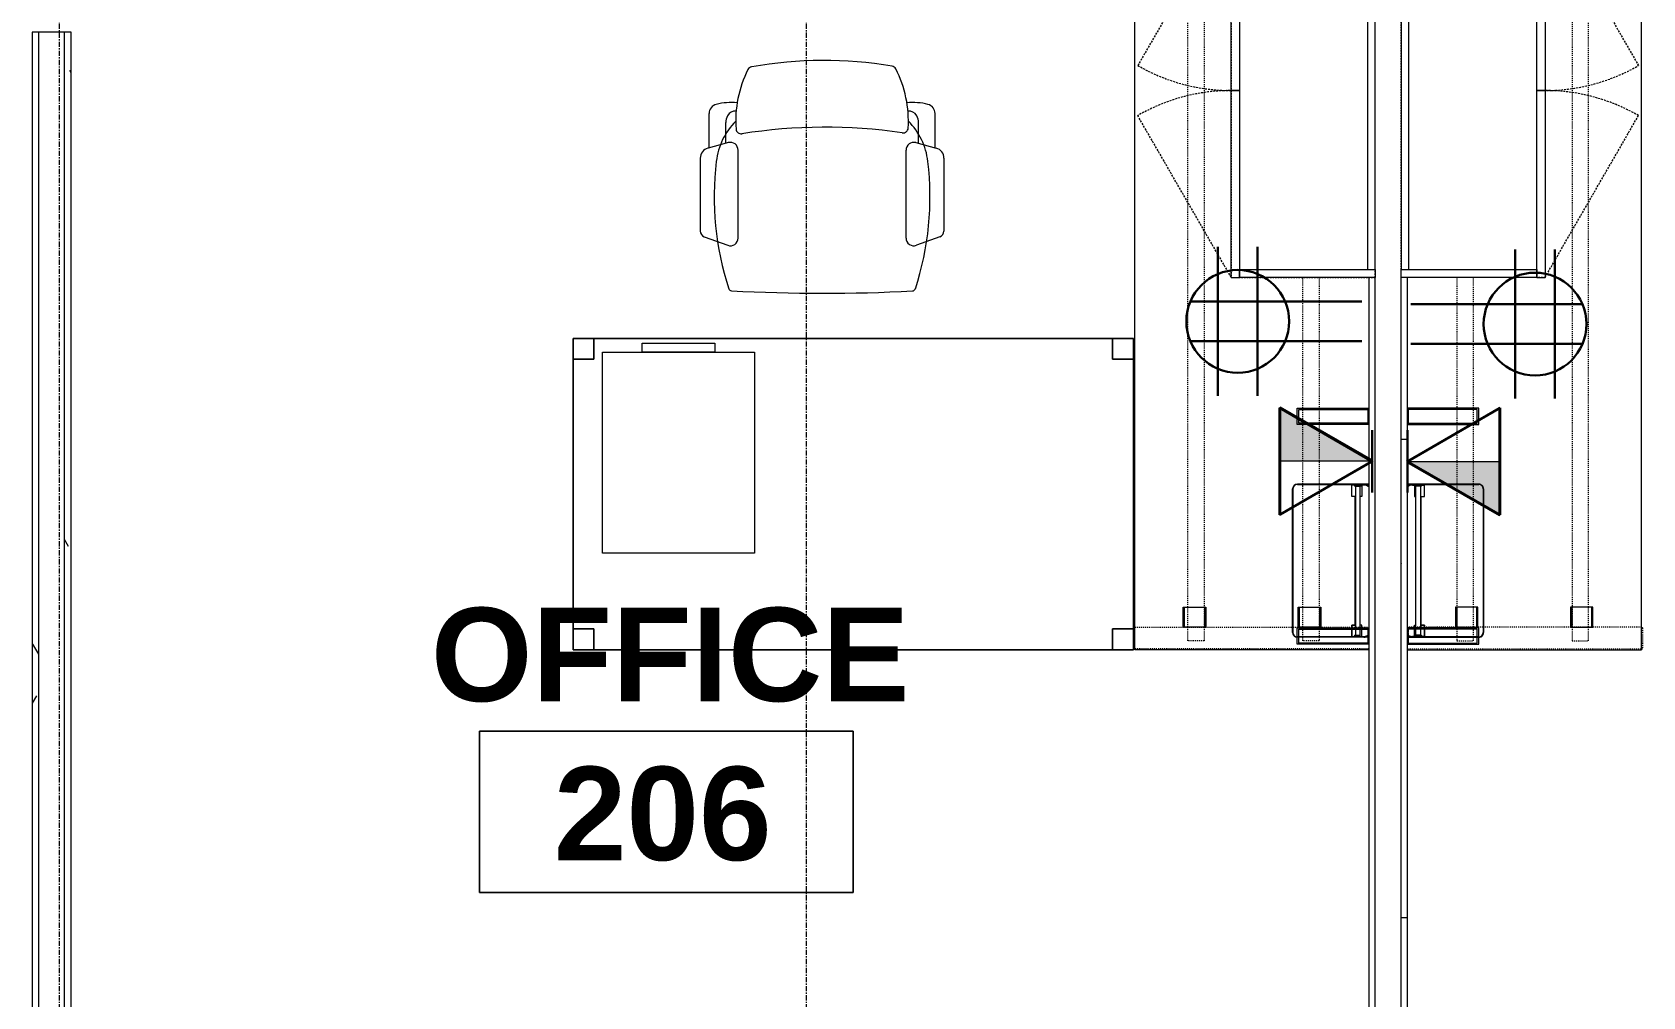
# Model space of a CAD drawing. Header units: inches. Extents: x 29752 to 31446, y 4278 to 5722.
# Drawn here: x 30841.7 to 30996.9, y 5506.6 to 5599.6 of the extents above; entities that cross this region are included whole.
import ezdxf

# ---------------------------------------------------------------- set-up
doc = ezdxf.new("R2010")
doc.units = ezdxf.units.IN
doc.header["$MEASUREMENT"] = 0
for name, pattern in [('Dash', [0.25, 0.125, -0.125]), ('Grid Line 1_2_', [0.875, 0.5, -0.125, 0.125, -0.125]), ('Hidden', [0.28125, 0.1875, -0.09375]), ('Overhead', [0.15625, 0.09375, -0.0625])]:
    doc.linetypes.add(name, pattern=pattern)
for name, color, linetype, lineweight in [('A-ANNO-NOTE', 131, 'Continuous', 30), ('A-AREA-IDEN', 2, 'Continuous', 9), ('A-WALL', 113, 'Continuous', 13), ('A-WALL-PATT', 111, 'Continuous', 13), ('I-FURN', 30, 'Continuous', 9), ('I-FURN-PNLS', 30, 'Continuous', 9), ('I-WALL', 2, 'Continuous', 13), ('Q-CASE', 31, 'Continuous', 9), ('Q-CASE-HDLN', 31, 'Dash', 9), ('S-GRID', 1, 'Continuous', 9)]:
    doc.layers.add(name, color=color, linetype=linetype, lineweight=lineweight)
doc.styles.add('Swis721 Lt BT_B', font='', dxfattribs={"height": 9})
doc.styles.get('Swis721 Lt BT_B').set_extended_font_data('Swis721 Lt BT', bold=True)
pattern_1 = [(0, (0, 0), (30.72, 7.68), [1.267, -21.773, 1.267, -21.773, -122.88]), (0, (0, 0), (30.72, 7.68), [-46.08, 1.267, -44.813, 1.267, -21.773, -53.76]), (0, (0, 0), (30.72, 7.68), [-115.2, 1.267, -14.093, 1.267, -37.133]), (120, (11.52, 3.84), (-22.0110751, 22.7643004), [1.267, -21.773, 1.267, -21.773, -122.88]), (120, (11.52, 3.84), (-22.0110751, 22.7643004), [-46.08, 1.267, -44.813, 1.267, -21.773, -53.76]), (120, (11.52, 3.84), (-22.0110751, 22.7643004), [-115.2, 1.267, -14.093, 1.267, -37.133]), (240, (15.36, 19.2), (-8.7089249, -30.4443004), [1.267, -21.773, 1.267, -21.773, -122.88]), (240, (15.36, 19.2), (-8.7089249, -30.4443004), [-46.08, 1.267, -44.813, 1.267, -21.773, -53.76]), (240, (15.36, 19.2), (-8.7089249, -30.4443004), [-115.2, 1.267, -14.093, 1.267, -37.133])]

# ---------------------------------------------------------------- blocks, each defined once
blk = doc.blocks.new('HermanMiller_LayoutStudio_GNTRF_PrimaryWorkSurfaceRectangularFlashGap - Lam 24D 72W Non-Sliding-5842112-FIRST FLOOR POWER _ SIGNAL')
at = {"layer": 'I-FURN-PNLS'}
for p, q in [((-15.75, 11.07), (-15.75, -11.47)), ((56.13, -11.47), (56.13, -2.18)), ((-15.75, -11.47), (56.13, -11.47))]:
    blk.add_line(p, q, dxfattribs=at)
blk = doc.blocks.new('HermanMiller_LayoutStudio_GNBR_BeamsRectangularPrimary - 72W for 24D-5806223-FIRST FLOOR POWER _ SIGNAL')
at = {"layer": 'I-FURN-PNLS', "linetype": 'Overhead'}
for p, q in [((1.2, -6.1), (0.87, -6.1)), ((0.87, -6.1), (0.87, -7.68)), ((1.99, -6.1), (1.23, -6.1)), ((2.1, -6.1), (1.99, -6.1)), ((2.17, -6.1), (2.1, -6.1)), ((4.11, -6.1), (2.17, -6.1)), ((15.92, -6.1), (4.11, -6.1)), ((21.71, -6.1), (15.95, -6.1)), ((21.82, -6.1), (21.71, -6.1)), ((23.16, -6.1), (21.82, -6.1)), ((23.28, -6.1), (23.16, -6.1)), ((35.88, -6.1), (23.28, -6.1)), ((0.87, -7.68), (1.2, -7.68)), ((1.23, -7.68), (1.99, -7.68)), ((1.99, -7.68), (2.1, -7.68)), ((2.1, -7.68), (2.17, -7.68)), ((2.17, -7.68), (4.11, -7.68)), ((4.11, -7.68), (15.92, -7.68)), ((15.95, -7.68), (21.71, -7.68)), ((21.71, -7.68), (21.82, -7.68)), ((21.82, -7.68), (23.16, -7.68)), ((23.16, -7.68), (23.28, -7.68)), ((23.28, -7.68), (35.88, -7.68)), ((2.17, -17.19), (0.87, -17.19)), ((0.87, -17.19), (0.87, -18.76)), ((4.11, -17.19), (2.17, -17.19)), ((69.71, -17.19), (4.11, -17.19)), ((71.02, -17.19), (69.71, -17.19)), ((71.02, -18.76), (71.02, -17.19)), ((0.87, -18.76), (2.17, -18.76)), ((2.17, -18.76), (4.11, -18.76)), ((4.11, -18.76), (67.77, -18.76)), ((67.77, -18.76), (69.1, -18.76)), ((69.11, -18.76), (69.71, -18.76)), ((69.71, -18.76), (71.02, -18.76))]:
    blk.add_line(p, q, dxfattribs=at)
blk = doc.blocks.new('HermanMiller_ThrivePortfolio_YT310_ShelfBackdrop - Shelf Backdrop 7H 15W-5806130-FIRST FLOOR POWER _ SIGNAL')
at = {"layer": 'I-FURN-PNLS'}
for p, q in [((9.01, 13.23), (9.01, 12.07)), ((9.09, 12.07), (9.09, 13.23)), ((9.09, 13.03), (10.19, 13.03)), ((9.09, 12.88), (23.56, 12.88)), ((9.22, 12.43), (9.22, 12.88)), ((23.56, 12.43), (9.22, 12.43)), ((10.19, 13.03), (10.19, 12.88)), ((10.19, 12.43), (10.19, 12.07)), ((22.58, 13.03), (22.58, 12.88)), ((23.68, 13.03), (22.58, 13.03)), ((23.56, 12.43), (23.56, 12.88)), ((23.68, 13.23), (23.68, 12.07)), ((23.76, 12.07), (23.76, 13.23)), ((9.01, 12.07), (10.19, 12.07)), ((10.19, 12.07), (9.09, 12.07)), ((10.19, 12.07), (10.19, 12.39)), ((10.19, 12.39), (22.58, 12.39)), ((22.58, 12.39), (22.58, 12.07)), ((22.58, 12.07), (23.76, 12.07)), ((23.68, 12.07), (23.76, 12.07))]:
    blk.add_line(p, q, dxfattribs=at)
for centre, radius, start, end in [((9.81, 13.23), 0.8, 144.4468, 180), ((9.81, 13.23), 0.72, 139.223, 180), ((9.09, 12.43), 0.125, 270, 0), ((22.96, 13.23), 0.72, 0, 40.777), ((23.68, 12.88), 0.125, 90, 180), ((23.68, 12.43), 0.125, 180, 270), ((22.96, 13.23), 0.8, 360, 35.5532)]:
    blk.add_arc(centre, radius, start, end, dxfattribs=at)
blk = doc.blocks.new('HermanMiller_ThrivePortfolio_YT300_Shelf - Surface Clamp No Backdrop Shelf Liner 4H 15W 8D-5842113-FIRST FLOOR POWER _ SIGNAL')
at = {"layer": 'I-FURN-PNLS'}
for p, q in [((14.98, 33.77), (14.98, 33.42)), ((14.98, 33.42), (14.98, 33.77)), ((14.98, 33.42), (14.98, 33.77)), ((14.98, 33.42), (14.98, 32.26)), ((14.98, 32.26), (14.98, 33.42)), ((14.98, 32.26), (14.98, 33.42)), ((15.01, 33.63), (15.01, 33.77)), ((15.01, 33.77), (15.01, 33.63)), ((15.01, 33.63), (15.01, 33.77)), ((15.01, 33.53), (15.01, 33.63)), ((15.01, 33.63), (15.01, 33.53)), ((15.01, 33.53), (15.01, 33.63)), ((15.01, 32.27), (15.01, 33.45)), ((15.01, 33.45), (15.01, 32.27)), ((15.01, 32.27), (15.01, 33.45)), ((29.7, 33.77), (29.7, 33.63)), ((29.7, 33.63), (29.7, 33.77)), ((29.7, 33.77), (29.7, 33.63)), ((29.7, 33.63), (29.7, 33.53)), ((29.7, 33.53), (29.7, 33.63)), ((29.7, 33.63), (29.7, 33.53)), ((29.7, 33.45), (29.7, 32.27)), ((29.7, 32.27), (29.7, 33.45)), ((29.7, 33.45), (29.7, 32.27)), ((29.73, 33.42), (29.73, 33.77)), ((29.73, 33.42), (29.73, 33.77)), ((29.73, 33.77), (29.73, 33.42)), ((29.73, 32.26), (29.73, 33.42)), ((29.73, 32.26), (29.73, 33.42)), ((29.73, 33.42), (29.73, 32.26)), ((14.98, 32.26), (14.98, 27.01)), ((14.98, 27.01), (14.98, 32.26)), ((14.98, 27.01), (14.98, 32.26)), ((15.01, 27.01), (15.01, 32.27)), ((15.01, 32.27), (15.01, 27.01)), ((15.01, 27.01), (15.01, 32.27)), ((29.7, 32.27), (29.7, 27.01)), ((29.7, 27.01), (29.7, 32.27)), ((29.7, 32.27), (29.7, 27.01)), ((29.73, 27.01), (29.73, 32.26)), ((29.73, 27.01), (29.73, 32.26)), ((29.73, 32.26), (29.73, 27.01)), ((29.27, 26.58), (15.43, 26.58)), ((15.43, 26.58), (29.27, 26.58)), ((29.27, 26.58), (15.43, 26.58)), ((15.43, 26.55), (29.27, 26.55)), ((15.43, 26.55), (29.27, 26.55)), ((29.27, 26.55), (15.43, 26.55))]:
    blk.add_line(p, q, dxfattribs=at)
for centre, radius, start, end in [((15.43, 33.77), 0.456, 163.7559, 180), ((15.43, 33.77), 0.456, 163.7559, 180), ((15.43, 33.77), 0.456, 165.2067, 180), ((15.43, 33.77), 0.425, 162.5794, 180), ((15.43, 33.77), 0.425, 162.5794, 180), ((15.43, 33.77), 0.425, 162.5794, 180), ((29.27, 33.77), 0.425, 360, 17.4206), ((29.27, 33.77), 0.425, 360, 17.4206), ((29.27, 33.77), 0.425, 360, 7.868), ((29.27, 33.77), 0.456, 360, 16.2441), ((29.27, 33.77), 0.456, 360, 16.2441), ((29.27, 33.77), 0.456, 360, 14.7933), ((15.43, 27.01), 0.456, 180, 270), ((15.43, 27.01), 0.456, 180, 204.4162), ((15.43, 27.01), 0.456, 180, 270), ((15.43, 27.01), 0.425, 180, 270), ((15.43, 27.01), 0.425, 180, 270), ((15.43, 27.01), 0.425, 180, 187.868), ((15.43, 27.01), 0.425, 193.0523, 224.8511), ((15.43, 27.01), 0.456, 209.6513, 225), ((15.43, 27.01), 0.456, 225, 245.5838), ((15.43, 27.01), 0.425, 225.0771, 235.9475), ((15.43, 27.01), 0.425, 241.5373, 270), ((15.43, 27.01), 0.456, 248.2937, 270), ((29.27, 27.01), 0.456, 270, 360), ((29.27, 27.01), 0.425, 270, 360), ((29.27, 27.01), 0.425, 270, 360), ((29.27, 27.01), 0.456, 270, 360), ((29.27, 27.01), 0.456, 270, 315), ((29.27, 27.01), 0.425, 270, 277.868), ((29.27, 27.01), 0.425, 283.0523, 360), ((29.27, 27.01), 0.456, 315, 360)]:
    blk.add_arc(centre, radius, start, end, dxfattribs=at)
blk = doc.blocks.new('HermanMiller_LayoutStudio_GNSG_GenericBeamClamp - Clamp-5806140-FIRST FLOOR POWER _ SIGNAL')
at = {"layer": 'I-FURN-PNLS'}
for p, q in [((0.79, 5.46), (-0.79, 5.46)), ((-0.79, 5.46), (-0.79, -1.38)), ((0.67, 5.43), (-0.67, 5.43)), ((-0.67, 5.43), (-0.67, -1.22)), ((0.67, -1.22), (0.67, 5.43)), ((0.79, -1.38), (0.79, 5.46)), ((-0.79, -1.38), (0.79, -1.38)), ((-0.67, -1.22), (0.67, -1.22))]:
    blk.add_line(p, q, dxfattribs=at)
blk = doc.blocks.new('HermanMiller_LayoutStudio_GNSG_GenericBeamClamp - Clamp-V2-FIRST FLOOR POWER _ SIGNAL')
at = {"layer": 'I-FURN-PNLS'}
for p, q in [((-0.1, 5.46), (-0.79, 5.46)), ((-0.79, 5.46), (-0.79, -1.38)), ((-0.11, 5.43), (-0.67, 5.43)), ((-0.67, 5.43), (-0.67, -1.22)), ((-0.01, 5.43), (-0.06, 5.43)), ((0.01, 5.46), (-0.04, 5.46)), ((0.28, 5.43), (-0.01, 5.43)), ((0.31, 5.46), (0.01, 5.46)), ((0.77, 5.46), (0.34, 5.46)), ((0.67, 5.43), (0.34, 5.43)), ((0.67, 3.88), (0.67, 5.43)), ((0.79, 3.88), (0.79, 5.46)), ((0.67, -1.22), (0.67, 3.88)), ((0.79, -1.38), (0.79, 3.88)), ((-0.79, -1.38), (-0.11, -1.38)), ((-0.67, -1.22), (-0.11, -1.22)), ((-0.08, -1.22), (0.67, -1.22)), ((-0.08, -1.38), (0.79, -1.38))]:
    blk.add_line(p, q, dxfattribs=at)
blk = doc.blocks.new('HermanMiller_LayoutStudio_GNLFEL_EngageLegDeskEndSingleLeft - 24D Left Hand-5805487-FIRST FLOOR POWER _ SIGNAL')
at = {"layer": 'I-FURN-PNLS', "linetype": 'Overhead'}
for p, q in [((-1.04, 11.25), (-1.04, -11.13)), ((1.04, 9.63), (1.04, 11.25)), ((1.04, 3.95), (1.04, 9.63)), ((1.04, -11.29), (1.04, 3.92)), ((-1.04, -11.15), (-1.04, -11.29)), ((-0.94, -11.41), (0.88, -11.41)), ((0.88, -11.41), (0.94, -11.41))]:
    blk.add_line(p, q, dxfattribs=at)
at = {"layer": 'I-FURN-PNLS'}
for p, q in [((2.99, 6.63), (1.04, 6.63)), ((1.04, 6.63), (1.04, 4.47)), ((2.99, 6.52), (1.04, 6.52)), ((1.04, 6.52), (1.04, 4.59)), ((2.99, 4.47), (2.99, 6.63)), ((2.99, 4.59), (2.99, 6.52)), ((1.04, 4.59), (2.99, 4.59)), ((1.04, 4.47), (2.99, 4.47)), ((2.99, -4.45), (1.04, -4.45)), ((1.04, -4.45), (1.04, -6.61)), ((2.99, -4.57), (1.04, -4.57)), ((1.04, -4.57), (1.04, -6.5)), ((2.99, -6.61), (2.99, -4.45)), ((2.99, -6.5), (2.99, -4.57)), ((1.04, -6.5), (2.99, -6.5)), ((1.04, -6.61), (2.99, -6.61))]:
    blk.add_line(p, q, dxfattribs=at)
at = {"layer": 'I-FURN-PNLS', "linetype": 'Overhead'}
for centre, start, end in [((-0.94, -11.31), 180, 270), ((0.94, -11.31), 270, 360)]:
    blk.add_arc(centre, 0.105, start, end, dxfattribs=at)
blk = doc.blocks.new('CW Cupbd Ohead - 23_5_h x 13 7_8_d - 2 Doors - 2 SHELVES-5842116-FIRST FLOOR POWER _ SIGNAL')
at = {"layer": 'Q-CASE'}
for p, q in [((2, -2.36), (2.75, -2.36)), ((2, -15.45), (2, -2.36)), ((2.75, -2.36), (2.75, -15.45)), ((37.25, -2.36), (2.75, -2.36)), ((37.25, -2.36), (38, -2.36)), ((37.25, -15.45), (37.25, -2.36)), ((38, -15.45), (38, -2.36)), ((2.75, -3.11), (37.25, -3.11)), ((2, -15.45), (20, -15.45)), ((2, -15.45), (2, -16.24)), ((2.75, -15.45), (2, -15.45)), ((20, -16.24), (20, -15.45)), ((20, -15.45), (38, -15.45)), ((20, -15.45), (20, -16.24)), ((38, -15.45), (37.25, -15.45)), ((38, -16.24), (38, -15.45)), ((20, -16.24), (2, -16.24)), ((38, -16.24), (20, -16.24))]:
    blk.add_line(p, q, dxfattribs=at)
at = {"layer": 'Q-CASE', "linetype": 'Hidden'}
for p, q in [((2, -16.24), (17.58, -25.24)), ((38, -16.24), (22.41, -25.24))]:
    blk.add_line(p, q, dxfattribs=at)
for centre, start, end in [((2, -16.24), 330, 0.5), ((38, -16.24), 179.5, 210)]:
    blk.add_arc(centre, 18, start, end, dxfattribs=at)
at = {"layer": 'Q-CASE-HDLN'}
for p, q in [((2, -16.24), (2, -2.36)), ((2, -2.36), (38, -2.36)), ((38, -2.36), (38, -16.24)), ((38, -16.24), (2, -16.24))]:
    blk.add_line(p, q, dxfattribs=at)
blk = doc.blocks.new('HermanMiller_LayoutStudio_GNTRF_PrimaryWorkSurfaceRectangularFlashGap - Lam 24D 72W Non-Sliding-V3-FIRST FLOOR POWER _ SIGNAL')
at = {"layer": 'I-FURN-PNLS'}
for p, q in [((-15.75, 11.47), (56.13, 11.47)), ((-15.75, -11.07), (-15.75, 11.47)), ((56.13, 11.47), (56.13, 2.18))]:
    blk.add_line(p, q, dxfattribs=at)
blk = doc.blocks.new('HermanMiller_TuStorage_LK11_BarPullMobilePedestal - Ptd Mtl Frnt 20D BF-5948616-FIRST FLOOR POWER _ SIGNAL')
at = {"layer": 'I-FURN-PNLS'}
for p, q in [((-7.3125, 9.6875), (7.3125, 9.6875)), ((-7.3125, -9.6875), (-7.3125, 9.6875)), ((-3.5, 10.5625), (3.5, 10.5625)), ((-3.5, 9.6875), (-3.5, 10.5625)), ((3.5, 9.6875), (-3.5, 9.6875)), ((3.5, 10.5625), (3.5, 9.6875)), ((7.3125, 9.6875), (7.3125, -9.6875)), ((7.3125, -9.6875), (-7.3125, -9.6875))]:
    blk.add_line(p, q, dxfattribs=at)
blk = doc.blocks.new('HermanMiller_LayoutStudio_GNBR_BeamsRectangularPrimary - 72W for 24D-V4-FIRST FLOOR POWER _ SIGNAL')
at = {"layer": 'I-FURN-PNLS', "linetype": 'Overhead'}
for p, q in [((0.87, 18.76), (2.17, 18.76)), ((0.87, 17.19), (0.87, 18.76)), ((2.17, 18.76), (4.11, 18.76)), ((4.11, 18.76), (67.77, 18.76)), ((67.77, 18.76), (69.1, 18.76)), ((69.11, 18.76), (69.71, 18.76)), ((69.71, 18.76), (71.02, 18.76)), ((71.02, 18.76), (71.02, 17.19)), ((2.17, 17.19), (0.87, 17.19)), ((4.11, 17.19), (2.17, 17.19)), ((69.71, 17.19), (4.11, 17.19)), ((71.02, 17.19), (69.71, 17.19)), ((0.87, 7.68), (1.2, 7.68)), ((0.87, 6.1), (0.87, 7.68)), ((1.23, 7.68), (1.99, 7.68)), ((1.99, 7.68), (2.1, 7.68)), ((2.1, 7.68), (2.17, 7.68)), ((2.17, 7.68), (4.11, 7.68)), ((4.11, 7.68), (15.92, 7.68)), ((15.95, 7.68), (21.71, 7.68)), ((21.71, 7.68), (21.82, 7.68)), ((21.82, 7.68), (23.16, 7.68)), ((23.16, 7.68), (23.28, 7.68)), ((23.28, 7.68), (35.88, 7.68)), ((1.2, 6.1), (0.87, 6.1)), ((1.99, 6.1), (1.23, 6.1)), ((2.1, 6.1), (1.99, 6.1)), ((2.17, 6.1), (2.1, 6.1)), ((4.11, 6.1), (2.17, 6.1)), ((15.92, 6.1), (4.11, 6.1)), ((21.71, 6.1), (15.95, 6.1)), ((21.82, 6.1), (21.71, 6.1)), ((23.16, 6.1), (21.82, 6.1)), ((23.28, 6.1), (23.16, 6.1)), ((35.88, 6.1), (23.28, 6.1))]:
    blk.add_line(p, q, dxfattribs=at)
blk = doc.blocks.new('HermanMiller_ThrivePortfolio_YT310_ShelfBackdrop - Shelf Backdrop 7H 15W-V5-FIRST FLOOR POWER _ SIGNAL')
at = {"layer": 'I-FURN-PNLS'}
for p, q in [((9.01, -12.07), (10.19, -12.07)), ((9.01, -13.23), (9.01, -12.07)), ((9.09, -12.07), (9.09, -13.23)), ((10.19, -12.07), (9.09, -12.07)), ((10.19, -12.07), (10.19, -12.39)), ((10.19, -12.43), (10.19, -12.07)), ((10.19, -12.39), (22.58, -12.39)), ((22.58, -12.07), (23.76, -12.07)), ((22.58, -12.39), (22.58, -12.07)), ((23.68, -12.07), (23.76, -12.07)), ((23.68, -13.23), (23.68, -12.07)), ((23.76, -12.07), (23.76, -13.23)), ((9.09, -12.88), (23.56, -12.88)), ((9.09, -13.03), (10.19, -13.03)), ((9.22, -12.43), (9.22, -12.88)), ((23.56, -12.43), (9.22, -12.43)), ((10.19, -13.03), (10.19, -12.88)), ((22.58, -13.03), (22.58, -12.88)), ((23.68, -13.03), (22.58, -13.03)), ((23.56, -12.43), (23.56, -12.88))]:
    blk.add_line(p, q, dxfattribs=at)
for centre, radius, start, end in [((9.09, -12.43), 0.125, 0, 90), ((23.68, -12.43), 0.125, 90, 180), ((9.81, -13.23), 0.8, 180, 215.5532), ((9.81, -13.23), 0.72, 180, 220.777), ((22.96, -13.23), 0.72, 319.223, 0), ((23.68, -12.88), 0.125, 180, 270), ((22.96, -13.23), 0.8, 324.4468, 0)]:
    blk.add_arc(centre, radius, start, end, dxfattribs=at)
blk = doc.blocks.new('HermanMiller_ThrivePortfolio_YT300_Shelf - Surface Clamp No Backdrop Shelf Liner 4H 15W 8D-V6-FIRST FLOOR POWER _ SIGNAL')
at = {"layer": 'I-FURN-PNLS'}
for p, q in [((14.98, -32.26), (14.98, -27.01)), ((14.98, -32.26), (14.98, -27.01)), ((14.98, -32.26), (14.98, -27.01)), ((15.01, -27.01), (15.01, -32.27)), ((15.01, -27.01), (15.01, -32.27)), ((15.01, -32.27), (15.01, -27.01)), ((15.43, -26.55), (29.27, -26.55)), ((29.27, -26.55), (15.43, -26.55)), ((15.43, -26.55), (29.27, -26.55)), ((29.27, -26.58), (15.43, -26.58)), ((29.27, -26.58), (15.43, -26.58)), ((15.43, -26.58), (29.27, -26.58)), ((29.7, -32.27), (29.7, -27.01)), ((29.7, -32.27), (29.7, -27.01)), ((29.7, -27.01), (29.7, -32.27)), ((29.73, -27.01), (29.73, -32.26)), ((29.73, -32.26), (29.73, -27.01)), ((29.73, -27.01), (29.73, -32.26)), ((14.98, -33.42), (14.98, -32.26)), ((14.98, -33.42), (14.98, -32.26)), ((14.98, -33.42), (14.98, -32.26)), ((15.01, -32.27), (15.01, -33.45)), ((15.01, -32.27), (15.01, -33.45)), ((15.01, -33.45), (15.01, -32.27)), ((29.7, -33.45), (29.7, -32.27)), ((29.7, -33.45), (29.7, -32.27)), ((29.7, -32.27), (29.7, -33.45)), ((29.73, -32.26), (29.73, -33.42)), ((29.73, -33.42), (29.73, -32.26)), ((29.73, -32.26), (29.73, -33.42)), ((14.98, -33.77), (14.98, -33.42)), ((14.98, -33.77), (14.98, -33.42)), ((14.98, -33.77), (14.98, -33.42)), ((15.01, -33.53), (15.01, -33.63)), ((15.01, -33.53), (15.01, -33.63)), ((15.01, -33.63), (15.01, -33.53)), ((15.01, -33.63), (15.01, -33.77)), ((15.01, -33.63), (15.01, -33.77)), ((15.01, -33.77), (15.01, -33.63)), ((29.7, -33.63), (29.7, -33.53)), ((29.7, -33.63), (29.7, -33.53)), ((29.7, -33.53), (29.7, -33.63)), ((29.7, -33.77), (29.7, -33.63)), ((29.7, -33.77), (29.7, -33.63)), ((29.7, -33.63), (29.7, -33.77)), ((29.73, -33.42), (29.73, -33.77)), ((29.73, -33.77), (29.73, -33.42)), ((29.73, -33.42), (29.73, -33.77))]:
    blk.add_line(p, q, dxfattribs=at)
for centre, radius, start, end in [((15.43, -27.01), 0.456, 90, 180), ((15.43, -27.01), 0.456, 90, 180), ((15.43, -27.01), 0.456, 158.2937, 180), ((15.43, -27.01), 0.425, 90, 180), ((15.43, -27.01), 0.425, 90, 180), ((15.43, -27.01), 0.425, 151.5373, 180), ((15.43, -27.01), 0.456, 90, 150.3487), ((15.43, -27.01), 0.425, 135.1489, 145.9475), ((15.43, -27.01), 0.425, 103.0523, 134.9229), ((15.43, -27.01), 0.425, 90.299, 97.868), ((29.27, -27.01), 0.456, 0, 90), ((29.27, -27.01), 0.456, 68.2937, 90), ((29.27, -27.01), 0.456, 0, 90), ((29.27, -27.01), 0.425, 0, 90), ((29.27, -27.01), 0.425, 0, 90), ((29.27, -27.01), 0.425, 61.5373, 90), ((29.27, -27.01), 0.456, 0, 65.5838), ((29.27, -27.01), 0.425, 13.0523, 55.9475), ((29.27, -27.01), 0.425, 0, 7.868), ((15.43, -33.77), 0.456, 180, 194.7933), ((15.43, -33.77), 0.456, 180, 196.2441), ((15.43, -33.77), 0.456, 180, 196.2441), ((15.43, -33.77), 0.425, 180, 197.4206), ((15.43, -33.77), 0.425, 180, 197.4206), ((15.43, -33.77), 0.425, 180, 187.868), ((29.27, -33.77), 0.425, 342.5794, 0), ((29.27, -33.77), 0.425, 342.5794, 0), ((29.27, -33.77), 0.425, 342.5794, 0), ((29.27, -33.77), 0.456, 343.7559, 0), ((29.27, -33.77), 0.456, 343.7559, 0), ((29.27, -33.77), 0.456, 345.2067, 0)]:
    blk.add_arc(centre, radius, start, end, dxfattribs=at)
blk = doc.blocks.new('HermanMiller_LayoutStudio_GNSG_GenericBeamClamp - Clamp-5948620-FIRST FLOOR POWER _ SIGNAL')
at = {"layer": 'I-FURN-PNLS'}
for p, q in [((-0.79, 1.38), (0.79, 1.38)), ((-0.79, -5.46), (-0.79, 1.38)), ((-0.67, -5.43), (-0.67, 1.22)), ((-0.67, 1.22), (0.67, 1.22)), ((0.67, 1.22), (0.67, -5.43)), ((0.79, 1.38), (0.79, -5.46)), ((0.79, -5.46), (-0.79, -5.46)), ((0.67, -5.43), (-0.67, -5.43))]:
    blk.add_line(p, q, dxfattribs=at)
blk = doc.blocks.new('HermanMiller_LayoutStudio_GNSG_GenericBeamClamp - Clamp-V1-FIRST FLOOR POWER _ SIGNAL')
at = {"layer": 'I-FURN-PNLS'}
for p, q in [((-0.79, 1.38), (-0.11, 1.38)), ((-0.79, -5.46), (-0.79, 1.38)), ((-0.67, -5.43), (-0.67, 1.22)), ((-0.67, 1.22), (-0.11, 1.22)), ((-0.08, 1.38), (0.31, 1.38)), ((-0.08, 1.22), (0.3, 1.22)), ((0.34, 1.38), (0.79, 1.38)), ((0.34, 1.22), (0.67, 1.22)), ((0.67, 1.22), (0.67, -3.88)), ((0.79, 1.38), (0.79, -3.88)), ((0.67, -3.88), (0.67, -5.43)), ((0.79, -3.88), (0.79, -5.46)), ((-0.1, -5.46), (-0.79, -5.46)), ((-0.11, -5.43), (-0.67, -5.43)), ((-0.01, -5.43), (-0.06, -5.43)), ((0.01, -5.46), (-0.04, -5.46)), ((0.67, -5.43), (-0.01, -5.43)), ((0.31, -5.46), (0.01, -5.46)), ((0.77, -5.46), (0.34, -5.46))]:
    blk.add_line(p, q, dxfattribs=at)
blk = doc.blocks.new('HermanMiller_LayoutStudio_GNLFEL_EngageLegDeskEndSingleLeft - 24D Left Hand-V8-FIRST FLOOR POWER _ SIGNAL')
at = {"layer": 'I-FURN-PNLS', "linetype": 'Overhead'}
for p, q in [((-1.04, 11.15), (-1.04, 11.29)), ((-1.04, -11.25), (-1.04, 11.13)), ((-0.94, 11.41), (0.88, 11.41)), ((0.88, 11.41), (0.94, 11.41)), ((1.04, 11.29), (1.04, -3.92)), ((1.04, -3.95), (1.04, -9.63)), ((1.04, -9.63), (1.04, -11.25))]:
    blk.add_line(p, q, dxfattribs=at)
at = {"layer": 'I-FURN-PNLS'}
for p, q in [((1.04, 6.61), (2.99, 6.61)), ((1.04, 4.45), (1.04, 6.61)), ((1.04, 6.5), (2.99, 6.5)), ((1.04, 4.57), (1.04, 6.5)), ((2.99, 6.61), (2.99, 4.45)), ((2.99, 6.5), (2.99, 4.57)), ((2.99, 4.57), (1.04, 4.57)), ((2.99, 4.45), (1.04, 4.45)), ((1.04, -4.47), (2.99, -4.47)), ((1.04, -6.63), (1.04, -4.47)), ((1.04, -4.59), (2.99, -4.59)), ((1.04, -6.52), (1.04, -4.59)), ((2.99, -4.47), (2.99, -6.63)), ((2.99, -4.59), (2.99, -6.52)), ((2.99, -6.52), (1.04, -6.52)), ((2.99, -6.63), (1.04, -6.63))]:
    blk.add_line(p, q, dxfattribs=at)
at = {"layer": 'I-FURN-PNLS', "linetype": 'Overhead'}
for centre, start, end in [((-0.94, 11.31), 90, 180), ((0.94, 11.31), 0, 90)]:
    blk.add_arc(centre, 0.105, start, end, dxfattribs=at)
blk = doc.blocks.new('Rectangular Table - Rectangular Table 3-5948623-FIRST FLOOR POWER _ SIGNAL')
at = {"layer": 'I-FURN'}
for p, q in [((-25, 15), (-27, 15)), ((-27, 15), (-27, 13)), ((-27, 13), (-27, 15)), ((-27, 15), (-25, 15)), ((27, 15), (-27, 15)), ((-27, 15), (-27, -15)), ((-27, -15), (-27, 15)), ((-27, 15), (27, 15)), ((-25, 13), (-25, 15)), ((-25, 15), (-25, 13)), ((25, 15), (25, 13)), ((27, 15), (25, 15)), ((25, 15), (27, 15)), ((25, 13), (25, 15)), ((27, 13), (27, 15)), ((27, 15), (27, 13)), ((27, -15), (27, 15)), ((27, 15), (27, -15)), ((-27, 13), (-25, 13)), ((-25, 13), (-27, 13)), ((25, 13), (27, 13)), ((27, 13), (25, 13)), ((-25, -13), (-27, -13)), ((-27, -13), (-27, -15)), ((-27, -15), (-27, -13)), ((-27, -13), (-25, -13)), ((-25, -15), (-25, -13)), ((-25, -13), (-25, -15)), ((27, -13), (25, -13)), ((25, -13), (25, -15)), ((25, -15), (25, -13)), ((25, -13), (27, -13)), ((27, -15), (27, -13)), ((27, -13), (27, -14.82)), ((-27, -15), (-25, -15)), ((-25, -15), (-27, -15)), ((-27, -15), (27, -15)), ((27, -15), (-27, -15)), ((25, -15), (27, -15)), ((27, -15), (25, -15)), ((27, -14.82), (27, -15))]:
    blk.add_line(p, q, dxfattribs=at)
blk = doc.blocks.new('Steelcase - Seating - Gesture - Work Chair2 - Wrapp Back - 4D Arm_Caster-5806142-FIRST FLOOR POWER _ SIGNAL')
at = {"layer": 'I-FURN'}
for p, q in [((-10.89, 14.02), (-10.89, 17.31)), ((10.89, 14.02), (10.89, 17.31)), ((-9.29, 14.44), (-9.29, 16.44)), ((9.29, 14.44), (9.29, 16.44)), ((-9.03, 14.51), (-10.99, 13.99)), ((9.03, 14.51), (10.99, 13.99)), ((-11.74, 13.02), (-11.74, 5.99)), ((-8.09, 5.32), (-8.09, 13.79)), ((8.09, 5.32), (8.09, 13.79)), ((11.74, 13.02), (11.74, 5.99)), ((-11.35, 5.44), (-9.09, 4.62)), ((11.35, 5.44), (9.09, 4.62))]:
    blk.add_line(p, q, dxfattribs=at)
for centre, radius, start, end in [((-6.7, 21.32), 0.5, 100.1783, 153.3879), ((0.18, -16.95), 39.38, 80.3974, 100.1783), ((6.66, 21.39), 0.5, 27.0184, 80.3974), ((2.78, 16.57), 11.1, 153.3879, 183.8774), ((-2.78, 16.57), 11.1, 356.6121, 27.0184), ((-9.98, 17.31), 0.911, 104.1732, 180), ((-8.73, 12.36), 6.02, 84.7307, 104.1732), ((-7.97, 16.44), 1.32, 150.2619, 180), ((-8.34, 16.66), 0.896, 85.7417, 150.2619), ((8.73, 12.36), 6.02, 75.8268, 95.2693), ((8.34, 16.66), 0.896, 29.7381, 94.2583), ((7.97, 16.44), 1.32, 360, 29.7381), ((9.98, 17.31), 0.911, 360, 75.8268), ((-3.71, 11.94), 6.53, 134.8425, 173.2404), ((-7.79, 15.86), 0.5, 183.8774, 279.1411), ((0.29, -34.42), 50.42, 81.5232, 99.1411), ((7.8, 15.95), 0.5, 261.5232, 356.6121), ((3.71, 11.94), 6.53, 6.7596, 45.1575), ((-10.74, 13.02), 1, 105, 180), ((-8.84, 13.79), 0.75, 0, 105), ((8.84, 13.79), 0.75, 75, 180), ((10.74, 13.02), 1, 0, 75), ((18.38, 9.32), 28.78, 173.2404, 197.9891), ((-18.38, 9.32), 28.78, 341.9891, 6.7596), ((-11.15, 5.99), 0.585, 180, 250), ((-8.84, 5.32), 0.75, 250, 360), ((8.84, 5.32), 0.75, 180, 290), ((11.15, 5.99), 0.585, 290, 0), ((-8.71, 0.53), 0.3, 197.9891, 267.0254), ((0.1, 169.98), 169.98, 267.0254, 272.9069), ((8.7, 0.52), 0.3, 272.9069, 341.9891)]:
    blk.add_arc(centre, radius, start, end, dxfattribs=at)
blk = doc.blocks.new('CW Cupbd Ohead - 23_5_h x 13 7_8_d - 2 Doors - 2 SHELVES-5948624-FIRST FLOOR POWER _ SIGNAL')
at = {"layer": 'Q-CASE', "linetype": 'Hidden'}
for p, q in [((2, 16.24), (17.58, 25.24)), ((38, 16.24), (22.41, 25.24))]:
    blk.add_line(p, q, dxfattribs=at)
at = {"layer": 'Q-CASE'}
for p, q in [((2, 16.24), (20, 16.24)), ((2, 16.24), (2, 15.45)), ((20, 15.45), (20, 16.24)), ((20, 16.24), (38, 16.24)), ((20, 16.24), (20, 15.45)), ((38, 15.45), (38, 16.24)), ((20, 15.45), (2, 15.45)), ((2, 15.45), (2.75, 15.45)), ((2, 2.36), (2, 15.45)), ((2.75, 15.45), (2.75, 2.36)), ((38, 15.45), (20, 15.45)), ((37.25, 15.45), (38, 15.45)), ((37.25, 2.36), (37.25, 15.45)), ((38, 2.36), (38, 15.45)), ((37.25, 3.11), (2.75, 3.11)), ((2.75, 2.36), (2, 2.36)), ((2.75, 2.36), (37.25, 2.36)), ((38, 2.36), (37.25, 2.36))]:
    blk.add_line(p, q, dxfattribs=at)
at = {"layer": 'Q-CASE', "linetype": 'Hidden'}
for centre, start, end in [((2, 16.24), 359.5, 30), ((38, 16.24), 150, 180.5)]:
    blk.add_arc(centre, 18, start, end, dxfattribs=at)
at = {"layer": 'Q-CASE-HDLN'}
for p, q in [((38, 16.24), (2, 16.24)), ((2, 16.24), (2, 2.36)), ((38, 2.36), (38, 16.24)), ((2, 2.36), (38, 2.36))]:
    blk.add_line(p, q, dxfattribs=at)
blk = doc.blocks.new('Room Tag - Room Name and Number-3379422-FIRST FLOOR POWER _ SIGNAL')
at = {"layer": 'A-AREA-IDEN'}
for p, q in [((-0.1881, -0.1636), (-0.1881, -0.0018)), ((-0.1881, -0.0018), (0.1869, -0.0018)), ((0.1869, -0.0018), (-0.1881, -0.0018)), ((-0.1881, -0.0018), (-0.1881, -0.1636)), ((0.1869, -0.0018), (0.1869, -0.1636)), ((0.1869, -0.1636), (0.1869, -0.0018)), ((0.1869, -0.1636), (-0.1881, -0.1636)), ((-0.1881, -0.1636), (0.1869, -0.1636))]:
    blk.add_line(p, q, dxfattribs=at)

msp = doc.modelspace()

# ---------------------------------------------------------------- hatches: boundary and pattern name
at = {"layer": 'A-ANNO-NOTE', "lineweight": 9}
for points in [[(30970.92, 5558.25), (30961.99, 5563.41), (30961.99, 5558.25), (30966.52, 5558.25)], [(30983.13, 5553.01), (30983.13, 5558.17), (30974.2, 5558.17), (30979.55, 5555.08)]]:
    msp.add_hatch(color=256, dxfattribs=at).paths.add_polyline_path(points, flags=0)
at = {"layer": 'A-WALL-PATT', "lineweight": 9}
h = msp.add_hatch(dxfattribs=at)
h.set_pattern_fill('FP_1', color=256, style=0, pattern_type=2)
h.set_pattern_definition(pattern_1)
h.paths.add_polyline_path([(30970.52, 5441.98), (30971.14, 5441.98), (30971.14, 5575.94), (30970.52, 5575.94), (30970.52, 5452.87)], flags=0)
h.paths.add_polyline_path([(30971.14, 5611.94), (30971.14, 5631.69), (30970.52, 5631.69), (30970.52, 5611.94), (30970.87, 5611.94)], flags=0)
h = msp.add_hatch(dxfattribs=at)
h.set_pattern_fill('FP_1', color=256, style=0, pattern_type=2)
h.set_pattern_definition(pattern_1)
h.paths.add_polyline_path([(30974.27, 5441.98), (30974.27, 5575.94), (30973.64, 5575.94), (30973.64, 5441.98)], flags=0)
h.paths.add_polyline_path([(30974.27, 5611.94), (30974.27, 5631.69), (30973.64, 5631.69), (30973.64, 5611.94), (30974.11, 5611.94)], flags=0)
h = msp.add_hatch(dxfattribs=at)
h.set_pattern_fill('FP_1', color=256, style=0, pattern_type=2)
h.set_pattern_definition(pattern_1)
h.paths.add_polyline_path([(30842.36, 5443.56), (30842.36, 5599.56), (30841.74, 5599.56), (30841.74, 5443.56)], flags=0)
h = msp.add_hatch(dxfattribs=at)
h.set_pattern_fill('FP_1', color=256, style=0, pattern_type=2)
h.set_pattern_definition(pattern_1)
h.paths.add_polyline_path([(30845.49, 5443.56), (30845.49, 5599.56), (30844.86, 5599.56), (30844.86, 5443.56)], flags=0)

# ---------------------------------------------------------------- linework, layer by layer
at = {"layer": 'A-ANNO-NOTE'}
for p, q in [((30955.99, 5564.53), (30955.99, 5578.88)), ((30959.82, 5564.53), (30959.82, 5578.88)), ((30984.63, 5578.62), (30984.63, 5564.27)), ((30988.46, 5578.62), (30988.46, 5564.27)), ((30969.87, 5573.62), (30953.34, 5573.62)), ((30974.58, 5573.36), (30991.11, 5573.36)), ((30969.87, 5569.79), (30953.34, 5569.79)), ((30974.58, 5569.53), (30991.11, 5569.53)), ((30970.86, 5558.21), (30961.92, 5563.37)), ((30961.92, 5553.05), (30961.92, 5563.37)), ((30970.92, 5558.25), (30961.99, 5563.41)), ((30961.99, 5553.09), (30961.99, 5563.41)), ((30974.2, 5558.17), (30983.13, 5563.33)), ((30974.27, 5558.21), (30983.2, 5563.37)), ((30983.13, 5563.33), (30983.13, 5553.01)), ((30983.2, 5563.37), (30983.2, 5553.05)), ((30970.86, 5561.21), (30970.86, 5555.21)), ((30974.27, 5555.21), (30974.27, 5561.21)), ((30970.86, 5558.21), (30961.92, 5553.05)), ((30970.92, 5558.25), (30961.99, 5553.09)), ((30974.2, 5558.17), (30983.13, 5553.01)), ((30974.27, 5558.21), (30983.2, 5553.05))]:
    msp.add_line(p, q, dxfattribs=at)
at = {"layer": 'A-ANNO-NOTE', "lineweight": 9}
for p, q in [((30970.92, 5558.25), (30961.99, 5563.41)), ((30961.99, 5563.41), (30961.99, 5558.25)), ((30961.99, 5558.25), (30970.92, 5558.25)), ((30974.2, 5558.17), (30983.13, 5553.01)), ((30983.13, 5558.17), (30974.2, 5558.17)), ((30983.13, 5553.01), (30983.13, 5558.17))]:
    msp.add_line(p, q, dxfattribs=at)
at = {"layer": 'A-ANNO-NOTE'}
for centre in [(30957.9, 5571.7), (30986.55, 5571.44)]:
    msp.add_circle(centre, 4.95, dxfattribs=at)
at = {"layer": 'A-WALL'}
for p, q in [((30842.36, 5443.56), (30842.36, 5599.56)), ((30844.86, 5443.56), (30844.86, 5599.56)), ((30971.14, 5441.98), (30971.14, 5575.94)), ((30973.64, 5441.98), (30973.64, 5575.94))]:
    msp.add_line(p, q, dxfattribs=at)
at = {"layer": 'I-WALL'}
for p, q in [((30841.74, 5599.56), (30841.74, 5439.81)), ((30845.49, 5599.56), (30841.74, 5599.56)), ((30845.49, 5443.56), (30845.49, 5599.56)), ((30970.52, 5575.94), (30970.52, 5439.81)), ((30974.27, 5441.98), (30974.27, 5575.94))]:
    msp.add_line(p, q, dxfattribs=at)
at = {"layer": 'S-GRID', "linetype": 'Grid Line 1_2_'}
for p, q in [((30844.36, 4277.77), (30844.36, 5698.13)), ((30916.36, 4277.77), (30916.36, 5698.13))]:
    msp.add_line(p, q, dxfattribs=at)

# ---------------------------------------------------------------- block references
at = {"layer": 'A-AREA-IDEN', "xscale": 95.99999999999994, "yscale": 95.99999999999994, "zscale": 95.99999999999994}
msp.add_blockref('Room Tag - Room Name and Number-3379422-FIRST FLOOR POWER _ SIGNAL', (30902.9, 5532.38), dxfattribs=at)
at = {"layer": 'I-FURN'}
for name, p in [('Steelcase - Seating - Gesture - Work Chair2 - Wrapp Back - 4D Arm_Caster-5806142-FIRST FLOOR POWER _ SIGNAL', (30917.85, 5574.41)), ('Rectangular Table - Rectangular Table 3-5948623-FIRST FLOOR POWER _ SIGNAL', (30920.85, 5555.06))]:
    msp.add_blockref(name, p, dxfattribs=at)
at = {"layer": 'I-FURN-PNLS'}
for name, p, rotation in [('HermanMiller_LayoutStudio_GNTRF_PrimaryWorkSurfaceRectangularFlashGap - Lam 24D 72W Non-Sliding-V3-FIRST FLOOR POWER _ SIGNAL', (30959.45, 5555.8), 90.00000000000165), ('HermanMiller_LayoutStudio_GNBR_BeamsRectangularPrimary - 72W for 24D-V4-FIRST FLOOR POWER _ SIGNAL', (30971.85, 5540.06), 90.00000000000165), ('HermanMiller_LayoutStudio_GNTRF_PrimaryWorkSurfaceRectangularFlashGap - Lam 24D 72W Non-Sliding-5842112-FIRST FLOOR POWER _ SIGNAL', (30985.34, 5555.8), 89.99999999999835), ('HermanMiller_LayoutStudio_GNBR_BeamsRectangularPrimary - 72W for 24D-5806223-FIRST FLOOR POWER _ SIGNAL', (30972.93, 5540.06), 89.99999999999835), ('HermanMiller_LayoutStudio_GNSG_GenericBeamClamp - Clamp-5948620-FIRST FLOOR POWER _ SIGNAL', (30965.02, 5562.55), 90.00000000000165), ('HermanMiller_LayoutStudio_GNSG_GenericBeamClamp - Clamp-5806140-FIRST FLOOR POWER _ SIGNAL', (30979.76, 5562.55), 89.99999999999835), ('HermanMiller_ThrivePortfolio_YT300_Shelf - Surface Clamp No Backdrop Shelf Liner 4H 15W 8D-V6-FIRST FLOOR POWER _ SIGNAL', (30936.64, 5526.28), 90.00000000000165), ('HermanMiller_ThrivePortfolio_YT310_ShelfBackdrop - Shelf Backdrop 7H 15W-V5-FIRST FLOOR POWER _ SIGNAL', (30956.82, 5532.25), 90.00000000000165), ('HermanMiller_ThrivePortfolio_YT310_ShelfBackdrop - Shelf Backdrop 7H 15W-5806130-FIRST FLOOR POWER _ SIGNAL', (30987.96, 5532.25), 89.99999999999835), ('HermanMiller_ThrivePortfolio_YT300_Shelf - Surface Clamp No Backdrop Shelf Liner 4H 15W 8D-5842113-FIRST FLOOR POWER _ SIGNAL', (31008.15, 5526.28), 89.99999999999835), ('HermanMiller_LayoutStudio_GNLFEL_EngageLegDeskEndSingleLeft - 24D Left Hand-V8-FIRST FLOOR POWER _ SIGNAL', (30959.27, 5541.18), 90.00000000000165), ('HermanMiller_LayoutStudio_GNLFEL_EngageLegDeskEndSingleLeft - 24D Left Hand-5805487-FIRST FLOOR POWER _ SIGNAL', (30985.52, 5541.18), 89.99999999999835), ('HermanMiller_LayoutStudio_GNSG_GenericBeamClamp - Clamp-V1-FIRST FLOOR POWER _ SIGNAL', (30965.02, 5541.37), 90.00000000000165), ('HermanMiller_LayoutStudio_GNSG_GenericBeamClamp - Clamp-V2-FIRST FLOOR POWER _ SIGNAL', (30979.76, 5541.37), 89.99999999999835)]:
    msp.add_blockref(name, p, dxfattribs=dict(at, rotation=rotation))
msp.add_blockref('HermanMiller_TuStorage_LK11_BarPullMobilePedestal - Ptd Mtl Frnt 20D BF-5948616-FIRST FLOOR POWER _ SIGNAL', (30904.01, 5559.04), dxfattribs=at)
at = {"layer": 'Q-CASE'}
for name, p, rotation in [('CW Cupbd Ohead - 23_5_h x 13 7_8_d - 2 Doors - 2 SHELVES-5948624-FIRST FLOOR POWER _ SIGNAL', (30973.51, 5573.94), 90.00000000000206), ('CW Cupbd Ohead - 23_5_h x 13 7_8_d - 2 Doors - 2 SHELVES-5842116-FIRST FLOOR POWER _ SIGNAL', (30971.28, 5573.94), 89.99999999999795)]:
    msp.add_blockref(name, p, dxfattribs=dict(at, rotation=rotation))

# ---------------------------------------------------------------- texts
at = {"layer": 'A-AREA-IDEN', "char_height": 9, "attachment_point": 1, "style": 'Swis721 Lt BT_B'}
for s, insert, width in [('OFFICE', (30880.16, 5544.1), 54.843), ('206', (30892.01, 5528.78), 25.452)]:
    msp.add_mtext(s, dxfattribs=dict(at, insert=insert, width=width))

doc.saveas('drawing.dxf')
